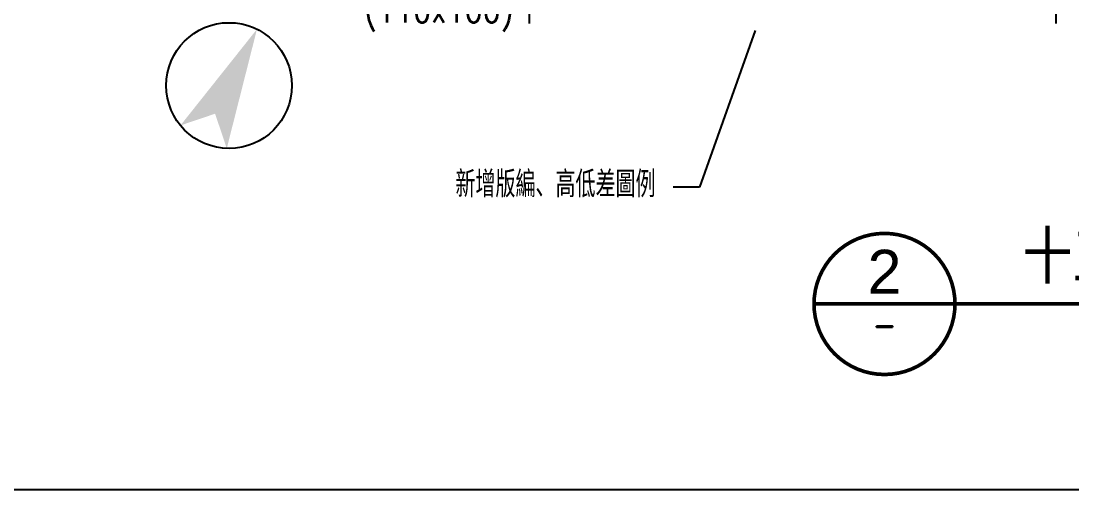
# Model space of a CAD drawing. Header units: millimetres. Extents: x -3377 to 119122, y -22007 to 15479.
# Drawn here: x 63483 to 65279, y 0 to 801 of the extents above; entities that cross this region are included whole.
import ezdxf
from ezdxf import colors
from ezdxf.entities.mleader import LeaderData, LeaderLine
from ezdxf.enums import TextEntityAlignment as Align
from ezdxf.math import Vec2, Vec3

# ---------------------------------------------------------------- set-up
doc = ezdxf.new("R2010")
doc.units = ezdxf.units.MM
doc.header["$LTSCALE"] = 150
doc.header["$MEASUREMENT"] = 0
doc.linetypes.add('CENTER', pattern=[2, 1.25, -0.25, 0.25, -0.25])
doc.layers.get('0').update_dxf_attribs({"plot": 0})
doc.layers.add('S-ARCH', color=252, linetype='Continuous', plot=False)
doc.layers.add('S-CLOUD_20220217(結構依建築圖2022-0216修改)', color=4, linetype='Continuous', plot=False)
for name, color, linetype in [('S-GRID', 1, 'CENTER'), ('S-TEXTC', 3, 'Continuous'), ('S-TITLE', 2, 'Continuous'), ('指北針', 7, 'Continuous')]:
    doc.layers.add(name, color=color, linetype=linetype)
doc.styles.add('CD1', font='romand', dxfattribs={"height": 3})
doc.styles.add('CH1a', font='helvbld.shx', dxfattribs={"height": 6, "bigfont": 'lmp.shx'})
doc.styles.add('CS4', font='romans.shx', dxfattribs={"width": 0.7, "height": 45, "bigfont": 'lsp.shx'})
doc.styles.add('LSP', font='SIMPLEX.shx', dxfattribs={"width": 0.8, "bigfont": 'lsp.shx'})

# ---------------------------------------------------------------- blocks, each defined once
blk = doc.blocks.new('LINE(2)')
at = {"layer": 'S-GRID'}
for points in [[(-8310.87, -344.9), (-8310.87, -3083.41)], [(-7410.87, -344.9), (-7410.87, -3083.41)]]:
    blk.add_lwpolyline(points, dxfattribs=at)
blk = doc.blocks.new('DwFm')
blk.add_lwpolyline([(-12110.4, 0), (0, 0), (0, -7760.1), (-12110.4, -7760.1)], close=True)
blk = doc.blocks.new('A$C16E17CE1')
at = {"layer": '指北針', "color": 252}
blk.add_circle((-2263, -898.5), 107.4, dxfattribs=at)
for points in [[(-2286.9, -946.6), (-2346.1, -966.6), (-2215.3, -802.2)], [(-2215.3, -802.2), (-2266.9, -1005.8), (-2286.9, -946.6)]]:
    blk.add_solid(points, dxfattribs=at)
blk = doc.blocks.new('2022-0217')
blk.add_blockref('A$C16E17CE1', (53991.1, -6171))
blk = doc.blocks.new('_None')

msp = doc.modelspace()

# ---------------------------------------------------------------- linework, layer by layer
at = {"layer": 'S-TITLE', "const_width": 6.25}
msp.add_lwpolyline([(64838.18, 317.68, 1), (65079.13, 317.68, 1)], format="xyb", close=True, dxfattribs=at)
msp.add_lwpolyline([(64838.18, 317.68), (66732.64, 317.68)], dxfattribs=at)

# ---------------------------------------------------------------- block references
msp.add_blockref('DwFm', (72662.4, 7760.14))
at = {"layer": 'S-ARCH'}
msp.add_blockref('2022-0217', (12110.4, 7760.14), dxfattribs=at)
at = {"layer": 'S-GRID'}
msp.add_blockref('LINE(2)', (72662.4, 3880.07), dxfattribs=at)

# ---------------------------------------------------------------- texts
at = {"layer": 'S-TEXTC', "style": 'CS4', "width": 0.8}
msp.add_text('(110x100)', height=45, dxfattribs=at).set_placement((64324.33, 798.2), align=Align.RIGHT)
at = {"layer": 'S-TITLE', "style": 'CS4'}
msp.add_text('十五層結構平面圖(15F)', height=90, dxfattribs=at).set_placement((65194.38, 352.08))
at = {"layer": 'S-TITLE'}
for s, height, style, p in [('2', 75, 'CH1a', (64958.65, 373.21)), ('-', 37.5, 'CD1', (64958.65, 280.75))]:
    msp.add_text(s, height=height, dxfattribs=dict(at, style=style)).set_placement(p, align=Align.MIDDLE)

# ---------------------------------------------------------------- leaders
at = {"layer": 'S-CLOUD_20220217(結構依建築圖2022-0216修改)'}
ml = msp.add_multileader_mtext('Standard', dxfattribs=at)
ml.set_content('新增版編、高低差圖例', color=256, style='LSP')
ml.set_leader_properties(color=256)
ml.set_arrow_properties(name='NONE')
ml.build(insert=Vec2(0, 0))
ml.multileader.update_dxf_attribs({"text_left_attachment_type": 2, "text_right_attachment_type": 2, "dogleg_length": 3, "arrow_head_size": 30, "scale": 15})
ctx = ml.context
ctx.base_point, ctx.scale, ctx.char_height, ctx.arrow_head_size, ctx.landing_gap_size, ctx.plane_origin = Vec3(64097.25, 517.33), 15, 45, 30, 30, Vec3(64737.44, 784.79)
ctx.left_attachment, ctx.right_attachment, ctx.text_align_type = 2, 2, 2
notes = []
notes.append((ctx, [(0, (1, 1, 0), (64642.35, 517.33), (-1, 0), 45, [(0, [(64737.44, 784.79)], 0, [])])]))
ctx.mtext.insert, ctx.mtext.alignment, ctx.mtext.flow_direction = Vec3(64567.35, 544.61), 3, 5
for ctx, leaders in notes:
    for number, flags, end, landing, length, lines in leaders:
        leader = LeaderData()
        leader.index, (leader.has_last_leader_line, leader.has_dogleg_vector, leader.attachment_direction) = number, flags
        leader.last_leader_point, leader.dogleg_vector, leader.dogleg_length = Vec3(end), Vec3(landing), length
        for number, points, colour, breaks in lines:
            line = LeaderLine()
            line.index, line.vertices, line.color, line.breaks = number, Vec3.list(points), colors.encode_raw_color(colour), breaks
            leader.lines.append(line)
        ctx.leaders.append(leader)

doc.saveas('drawing.dxf')
